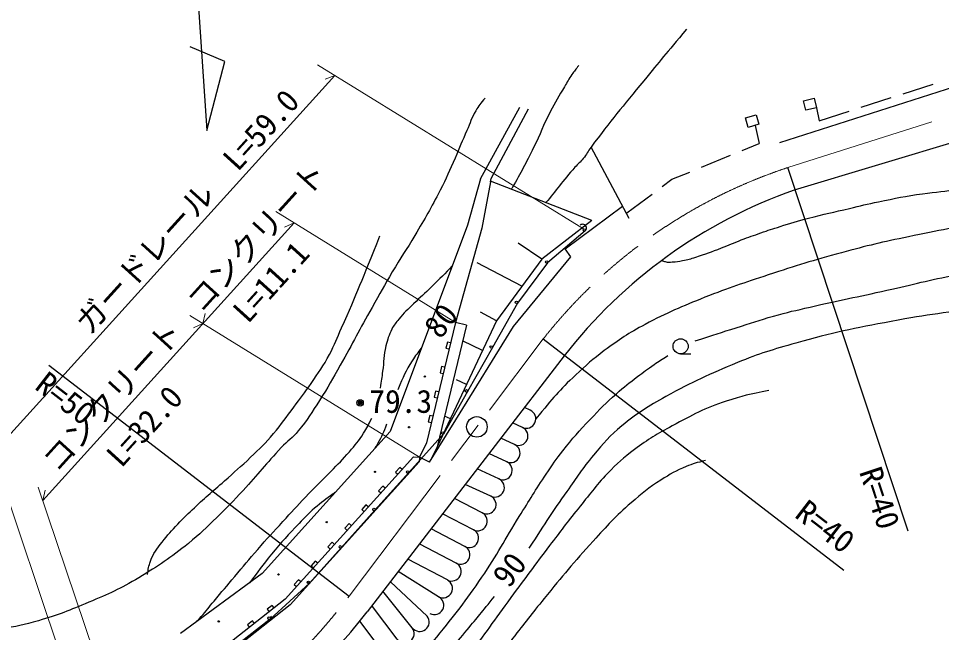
# Model space of a CAD drawing. Units: millimetres, scale not verified. Extents: x 40000 to 680000, y 20000 to 380000.
# Drawn here: x 315665 to 388978, y 271750 to 320484 of the extents above; entities that cross this region are included whole.
import ezdxf
from ezdxf.enums import TextEntityAlignment as Align

# ---------------------------------------------------------------- set-up
doc = ezdxf.new("R2010")
doc.units = ezdxf.units.MM
doc.header["$LTSCALE"] = 1000
doc.header["$PDMODE"] = 32
doc.header["$PDSIZE"] = 500
doc.linetypes.add('CHAIN', pattern=[18.5, 12, -1.5, 3.5, -1.5])
for name, color, linetype, lineweight in [('M-BGD', 7, 'Continuous', 25), ('M-BMK', 2, 'CHAIN', 13), ('M-BMK-SRVR', 3, 'Continuous', 25), ('M-STR-HTXT', 7, 'Continuous', 13), ('M-TTL-BAND', 7, 'Continuous', 25)]:
    doc.layers.add(name, color=color, linetype=linetype, lineweight=lineweight)
doc.styles.add('ＭＳ ゴシック', font='')
doc.styles.get('ＭＳ ゴシック').set_extended_font_data('MS Gothic')

msp = doc.modelspace()

# ---------------------------------------------------------------- linework, layer by layer
at = {"layer": 'M-BGD'}
for p, q in [((393315, 316111), (376098, 310609)), ((385934, 314506), (388314, 315270)), ((382601, 313437), (384981, 314201)), ((379047, 313390), (379269, 312367)), ((379269, 312367), (381649, 313131)), ((374171, 312000), (374495, 310550)), ((394554, 312056), (377281, 306863)), ((364156, 304599), (361141, 310269)), ((373151, 310001), (374495, 310550)), ((369911, 308678), (372225, 309623)), ((386330, 279804), (376764, 308651)), ((367568, 307720), (368985, 308299)), ((366789, 307143), (367568, 307720)), ((363978, 305059), (365986, 306548)), ((357344, 295050), (381205, 276707)), ((359005, 293703), (343369, 273404)), ((368255, 293866), (369055, 293866)), ((318080, 292958), (341922, 274630)), ((356315, 289393), (355849, 289606)), ((350046, 288872), (350046, 288872)), ((355691, 288029), (354910, 288386)), ((355067, 286665), (353970, 287167)), ((354443, 285301), (353031, 285947)), ((353818, 283937), (352100, 284739)), ((353194, 282573), (351151, 283507)), ((352501, 281242), (350291, 282391)), ((351809, 279912), (349354, 281174)), ((351116, 278581), (348432, 279978)), ((350423, 277251), (347541, 278752)), ((349731, 275920), (346577, 277569)), ((349038, 274590), (345826, 276595)), ((348135, 273038), (345201, 275782)), ((346942, 272128), (344614, 275020)), ((345749, 271218), (343778, 273802)), ((344557, 270308), (342771, 272649))]:
    msp.add_line(p, q, dxfattribs=at)
for points in [[(378872, 314153), (379047, 313390), (378202, 313196), (378027, 313959)], [(374244, 312838), (374463, 312086), (373631, 311843), (373412, 312595)]]:
    msp.add_lwpolyline(points, close=True, dxfattribs=at)
for centre, radius in [((368255, 294466), 600), ((342800, 289975), 150), ((342800, 289975), 120), ((342800, 289975), 90), ((342800, 289975), 60), ((342800, 289975), 30), ((342800, 289975), 20)]:
    msp.add_circle(centre, radius, dxfattribs=at)
for centre, radius, start, end in [((390499, 269236), 39881, 109.35638, 142.15759), ((356003, 288711), 750, 245.40724, 65.40724), ((355379, 287347), 750, 245.40724, 65.40724), ((354755, 285983), 750, 245.40724, 65.40724), ((354130, 284619), 750, 245.40724, 65.40724), ((353506, 283255), 750, 245.40724, 65.40724), ((352848, 281908), 750, 242.49818, 62.49818), ((352155, 280577), 750, 242.49818, 62.49818), ((351462, 279247), 750, 242.49818, 62.49818), ((350770, 277916), 750, 242.49818, 62.49818), ((350077, 276586), 750, 242.49818, 62.49818), ((349384, 275255), 750, 242.49818, 62.49818), ((348692, 273925), 750, 242.49818, 62.49818), ((302476, 305187), 51792, 285.53754, 322.14523), ((347538, 272583), 750, 217.33952, 37.33952), ((346346, 271673), 750, 217.33952, 37.33952)]:
    msp.add_arc(centre, radius, start, end, dxfattribs=at)
for points, knots in [([(368726, 319635), (367067, 317666), (366641, 317153), (365328, 315543), (363666, 313504), (362702, 312386), (361141, 310269), (360888, 309925), (360791, 309699), (360522, 309366), (360287, 309076), (360111, 308952), (359865, 308672), (358909, 307586), (358307, 306784), (357559, 305871)], [0, 0, 0, 0, 1, 1, 1, 2, 2, 2, 3, 3, 3, 4, 4, 4, 5, 5, 5, 5]), ([(360169, 316758), (359901, 316429), (359826, 316331), (359624, 316044), (359367, 315678), (359253, 315453), (359024, 315068), (358567, 314300), (358313, 313869), (357897, 313078), (357330, 311997), (357132, 311333), (356583, 310243), (355947, 308980), (355598, 308266), (354875, 307052), (354852, 307014), (354830, 306977), (354809, 306941)], [0, 0, 0, 0, 1, 1, 1, 2, 2, 2, 3, 3, 3, 4, 4, 4, 5, 5, 5, 6, 6, 6, 6]), ([(352724, 314170), (352359, 313726), (352247, 313572), (351991, 313156), (351641, 312586), (351550, 312209), (351278, 311598), (350899, 310745), (350721, 310252), (350339, 309401), (349889, 308398), (349656, 307827), (349157, 306848), (348430, 305422), (347967, 304652), (347157, 303272), (346482, 302121), (346036, 301518), (345355, 300371), (344709, 299282), (344368, 298660), (343750, 297555), (342750, 295768), (342226, 294746), (341215, 292965), (340593, 291867), (340274, 291233), (339582, 290177), (338950, 289212), (338623, 288648), (337893, 287755), (337424, 287184), (337047, 286970), (336541, 286432), (335320, 285131), (334710, 284335), (333500, 283024), (332708, 282167), (332254, 281696), (331416, 280884), (330560, 280056), (330094, 279572), (329163, 278828), (327699, 277659), (326828, 277059), (325221, 276097), (323739, 275210), (322843, 274821), (321250, 274154), (319716, 273512), (318851, 273145), (317251, 272690), (316114, 272366), (315465, 272209), (314294, 272042), (313366, 271910), (312839, 271860), (311901, 271845), (310987, 271830), (310472, 271860), (309563, 271957), (308458, 272076), (307836, 272154), (306747, 272380), (304660, 272813), (303487, 273065), (301453, 273703), (298634, 274588), (297103, 275233), (294357, 276322), (292210, 277174), (291060, 277777), (288950, 278716), (285437, 280280), (283506, 281240), (279967, 282743), (277021, 283994), (275334, 284608), (272392, 285869), (266502, 288393), (263290, 290006), (257467, 292683), (255111, 293767), (253638, 294093), (251441, 295471), (250675, 295952), (250255, 296247), (249582, 296851), (248963, 297407), (248587, 297698), (248062, 298344), (247734, 298746), (247624, 299025), (247358, 299470), (247001, 300066), (246793, 300397), (246485, 301019), (246187, 301619), (246114, 301999), (245809, 302596), (245561, 303079), (245397, 303339), (245077, 303778), (244824, 304125), (244652, 304297), (244344, 304595), (244104, 304827), (244014, 304906), (243701, 305160)], [0, 0, 0, 0, 1, 1, 1, 2, 2, 2, 3, 3, 3, 4, 4, 4, 5, 5, 5, 6, 6, 6, 7, 7, 7, 8, 8, 8, 9, 9, 9, 10, 10, 10, 11, 11, 11, 12, 12, 12, 13, 13, 13, 14, 14, 14, 15, 15, 15, 16, 16, 16, 17, 17, 17, 18, 18, 18, 19, 19, 19, 20, 20, 20, 21, 21, 21, 22, 22, 22, 23, 23, 23, 24, 24, 24, 25, 25, 25, 26, 26, 26, 27, 27, 27, 28, 28, 28, 29, 29, 29, 30, 30, 30, 31, 31, 31, 32, 32, 32, 33, 33, 33, 34, 34, 34, 35, 35, 35, 36, 36, 36, 36]), ([(366775, 301294), (366885, 301235), (366931, 301219), (367036, 301187), (367242, 301125), (367371, 301156), (367587, 301159), (367913, 301164), (368094, 301208), (368415, 301265), (368830, 301338), (369054, 301418), (369456, 301543), (370263, 301794), (370706, 301966), (371496, 302269), (372116, 302507), (372451, 302671), (373073, 302907), (373680, 303138), (374023, 303258), (374637, 303470), (375226, 303675), (375557, 303786), (376151, 303971), (377027, 304243), (377518, 304399), (378404, 304634), (379672, 304971), (380394, 305111), (381671, 305410), (382564, 305620), (383062, 305752), (383961, 305936), (385329, 306216), (386094, 306392), (387478, 306574), (389585, 306852), (390775, 306944), (392897, 307062), (394787, 307168), (395852, 307067), (397741, 307175), (398883, 307240), (399522, 307307), (400657, 307450), (401773, 307591), (402386, 307753), (403498, 307926), (404635, 308103), (405273, 308200), (406414, 308352), (407839, 308541), (408636, 308676), (410069, 308790), (411502, 308903), (412311, 308882), (413748, 308865), (415917, 308838), (417130, 308737), (419293, 308589), (421042, 308470), (422022, 308374), (423761, 308151), (426297, 307826), (427699, 307511), (430219, 307075), (432406, 306696), (433620, 306414), (435813, 306074), (436940, 305899), (437576, 305831), (438705, 305673), (441973, 305216), (442999, 305058), (447065, 304459)], [0, 0, 0, 0, 1, 1, 1, 2, 2, 2, 3, 3, 3, 4, 4, 4, 5, 5, 5, 6, 6, 6, 7, 7, 7, 8, 8, 8, 9, 9, 9, 10, 10, 10, 11, 11, 11, 12, 12, 12, 13, 13, 13, 14, 14, 14, 15, 15, 15, 16, 16, 16, 17, 17, 17, 18, 18, 18, 19, 19, 19, 20, 20, 20, 21, 21, 21, 22, 22, 22, 23, 23, 23, 24, 24, 24, 25, 25, 25, 25]), ([(457134, 299198), (456104, 299521), (455823, 299603), (454975, 299836), (453826, 300151), (453180, 300328), (452009, 300549), (450490, 300837), (449622, 300900), (448086, 301075), (446754, 301227), (446001, 301247), (444669, 301394), (443669, 301505), (443114, 301607), (442116, 301732), (440335, 301955), (439331, 302030), (437554, 302277), (436022, 302489), (435162, 302612), (433649, 302934), (431820, 303322), (430831, 303689), (429030, 304191), (427694, 304565), (426953, 304804), (425614, 305168), (424496, 305471), (423879, 305682), (422741, 305900), (421659, 306107), (421042, 306168), (419944, 306257), (418679, 306359), (417965, 306368), (416696, 306350), (415110, 306328), (414221, 306269), (412641, 306125), (411368, 306009), (410658, 305903), (409393, 305712), (408392, 305561), (407839, 305430), (406840, 305262), (405779, 305083), (405182, 304997), (404118, 304830), (403128, 304674), (402578, 304558), (401584, 304436), (400714, 304328), (400224, 304288), (399350, 304229), (398434, 304167), (397920, 304132), (397003, 304116), (395298, 304087), (394339, 304256), (392638, 304145), (390161, 303982), (388792, 303653), (386358, 303159), (384264, 302734), (383098, 302454), (381036, 301892), (378745, 301267), (377472, 300878), (375216, 300136), (373237, 299486), (372125, 299121), (370188, 298354), (368292, 297603), (367230, 297163), (365432, 296201), (364106, 295492), (363397, 295021), (362190, 294123), (361258, 293430), (360777, 292986), (359925, 292196), (358576, 290946), (358173, 290407), (356753, 288717)], [0, 0, 0, 0, 1, 1, 1, 2, 2, 2, 3, 3, 3, 4, 4, 4, 5, 5, 5, 6, 6, 6, 7, 7, 7, 8, 8, 8, 9, 9, 9, 10, 10, 10, 11, 11, 11, 12, 12, 12, 13, 13, 13, 14, 14, 14, 15, 15, 15, 16, 16, 16, 17, 17, 17, 18, 18, 18, 19, 19, 19, 20, 20, 20, 21, 21, 21, 22, 22, 22, 23, 23, 23, 24, 24, 24, 25, 25, 25, 26, 26, 26, 27, 27, 27, 28, 28, 28, 28]), ([(325921, 276345), (325970, 276822), (326013, 277005), (326147, 277408), (326364, 278067), (326659, 278366), (327073, 278923), (327517, 279521), (327819, 279815), (328324, 280362), (328749, 280822), (329009, 281058), (329463, 281488), (330436, 282410), (331020, 282883), (332016, 283779), (332831, 284511), (333310, 284897), (334100, 285656), (334837, 286364), (335257, 286758), (335921, 287534), (336595, 288320), (336916, 288807), (337536, 289636), (338080, 290363), (338398, 290761), (338906, 291513), (339505, 292398), (339882, 292873), (340371, 293823), (340784, 294625), (340959, 295102), (341328, 295925), (342594, 298749), (342943, 299694), (344379, 303238)], [0, 0, 0, 0, 1, 1, 1, 2, 2, 2, 3, 3, 3, 4, 4, 4, 5, 5, 5, 6, 6, 6, 7, 7, 7, 8, 8, 8, 9, 9, 9, 10, 10, 10, 11, 11, 11, 12, 12, 12, 12]), ([(369409, 294893), (370996, 295409), (371398, 295540), (372676, 295944), (373825, 296308), (374463, 296535), (375623, 296864), (376749, 297183), (377393, 297313), (378533, 297578), (380909, 298130), (382253, 298379), (384634, 298910), (386777, 299388), (387966, 299707), (390116, 300150), (392536, 300647), (393906, 300852), (396349, 301220), (397248, 301355), (397755, 301398), (398658, 301501), (399962, 301649), (400695, 301703), (402000, 301839), (403328, 301978), (404074, 302041), (405398, 302215), (407756, 302525), (409060, 302834), (411424, 303097), (412592, 303227), (413252, 303281), (414428, 303285), (415656, 303288), (416347, 303231), (417563, 303059), (419062, 302847), (419891, 302627), (421336, 302177), (422189, 301912), (422489, 301815), (423495, 301426)], [0, 0, 0, 0, 1, 1, 1, 2, 2, 2, 3, 3, 3, 4, 4, 4, 5, 5, 5, 6, 6, 6, 7, 7, 7, 8, 8, 8, 9, 9, 9, 10, 10, 10, 11, 11, 11, 12, 12, 12, 13, 13, 13, 14, 14, 14, 14]), ([(350095, 300821), (349567, 300262), (349128, 299831), (348473, 299186), (347926, 298647), (347595, 298370), (347046, 297834), (346579, 297377), (346296, 297138), (345882, 296632), (345639, 296335), (345493, 296168), (345319, 295825), (345070, 295333), (344977, 295029), (344850, 294492), (344667, 293722), (344694, 293268), (344587, 292483), (344515, 291955), (344492, 291789), (344399, 291132)], [0, 0, 0, 0, 1, 1, 1, 2, 2, 2, 3, 3, 3, 4, 4, 4, 5, 5, 5, 6, 6, 6, 7, 7, 7, 7]), ([(392903, 297566), (389130, 297129), (388060, 297008), (384990, 296439), (382007, 295886), (380335, 295547), (377415, 294721), (375574, 294201), (374533, 293914), (372769, 293173), (370501, 292220), (369223, 291678), (367080, 290469), (365656, 289665), (364855, 289194), (363589, 288160), (362606, 287358), (362156, 286790), (361336, 285823), (360435, 284761), (360031, 284085), (359224, 282950), (357996, 281226), (357628, 280631), (356211, 278445)], [0, 0, 0, 0, 1, 1, 1, 2, 2, 2, 3, 3, 3, 4, 4, 4, 5, 5, 5, 6, 6, 6, 7, 7, 7, 8, 8, 8, 8]), ([(347652, 294311), (347377, 293972), (347214, 293740), (346934, 293309), (346387, 292472), (346254, 292104), (345788, 291019)], [0, 0, 0, 0, 1, 1, 1, 2, 2, 2, 2]), ([(331599, 258641), (333321, 259350), (333815, 259550), (335185, 260237), (336482, 260888), (337191, 261289), (338433, 262039), (339790, 262860), (340570, 263305), (341812, 264292), (343599, 265713), (344530, 266606), (346111, 268253), (347245, 269434), (347859, 270118), (348890, 271389), (350354, 273194), (351165, 274218), (352475, 276138), (353723, 277965), (354266, 279089), (355442, 280963), (356269, 282281), (356715, 283031), (357582, 284323), (358077, 285062), (358352, 285479), (358896, 286182), (359684, 287201), (360189, 287724), (361074, 288660), (361857, 289489), (362302, 289952), (363158, 290706), (363787, 291261), (364161, 291550), (364828, 292058), (365334, 292443), (365617, 292659), (366143, 293016), (366568, 293304), (366714, 293397), (367250, 293729)], [0, 0, 0, 0, 1, 1, 1, 2, 2, 2, 3, 3, 3, 4, 4, 4, 5, 5, 5, 6, 6, 6, 7, 7, 7, 8, 8, 8, 9, 9, 9, 10, 10, 10, 11, 11, 11, 12, 12, 12, 13, 13, 13, 14, 14, 14, 14]), ([(375274, 290951), (373688, 290655), (373177, 290530), (371876, 290107), (370129, 289538), (369213, 289027), (367596, 288154), (366378, 287497), (365701, 287104), (364592, 286277), (363697, 285609), (363225, 285186), (362452, 284381), (361460, 283348), (361005, 282678), (360105, 281565), (359201, 280447), (358722, 279799), (357852, 278655), (356634, 277053), (355967, 276144), (354773, 274525), (353434, 272707), (352722, 271662), (351375, 269850), (350028, 268036), (349333, 266969), (347865, 265250), (347029, 264273), (346513, 263765), (345593, 262866), (344699, 261992), (344379, 261712), (343228, 260707)], [0, 0, 0, 0, 1, 1, 1, 2, 2, 2, 3, 3, 3, 4, 4, 4, 5, 5, 5, 6, 6, 6, 7, 7, 7, 8, 8, 8, 9, 9, 9, 10, 10, 10, 11, 11, 11, 11]), ([(329809, 272603), (329924, 272725), (330044, 272857), (330184, 273013), (330600, 273475), (330800, 273762), (331198, 274239), (331836, 275004), (332195, 275431), (332838, 276192), (333549, 277034), (333938, 277515), (334665, 278344), (335433, 279222), (335880, 279699), (336667, 280560), (337362, 281319), (337747, 281748), (338457, 282493), (339233, 283308), (339703, 283730), (340485, 284540), (341065, 285141), (341402, 285467), (341949, 286098), (342421, 286643), (342692, 286951), (343075, 287562), (343359, 288015), (343455, 288191), (343732, 288764)], [0, 0, 0, 0, 1, 1, 1, 2, 2, 2, 3, 3, 3, 4, 4, 4, 5, 5, 5, 6, 6, 6, 7, 7, 7, 8, 8, 8, 9, 9, 9, 10, 10, 10, 10]), ([(344906, 288297), (344624, 287577), (344533, 287345), (344211, 286776), (344129, 286631), (344053, 286503), (343978, 286386)], [0, 0, 0, 0, 1, 1, 1, 2, 2, 2, 2]), ([(370234, 285400), (369510, 285224), (369276, 285151), (368686, 284922), (367860, 284600), (367439, 284318), (366686, 283852), (365699, 283240), (365203, 282805), (364321, 282049), (363050, 280962), (362439, 280240), (361308, 279008), (359724, 277284), (358900, 276261), (357422, 274446), (356422, 273220), (355866, 272528), (354915, 271264), (353864, 269866), (353338, 269036), (352296, 267631), (351039, 265937), (350298, 265016), (349002, 263351), (348325, 262482), (347961, 261982), (347253, 261139), (346309, 260015), (345751, 259408), (344712, 258373), (343769, 257433), (343204, 256939), (342155, 256119), (340844, 255095), (340130, 254465), (338663, 253679), (336717, 252635), (335519, 252239), (333407, 251595), (331640, 251056), (330603, 250922), (328788, 250581), (327474, 250334), (326731, 250235), (325409, 250037), (324164, 249850), (323457, 249809), (322218, 249586), (320945, 249358), (320235, 249198), (318989, 248854), (317090, 248331), (316044, 247976), (314183, 247333), (312897, 246890), (312203, 246570), (310916, 246132), (309587, 245680), (308831, 245461), (307480, 245081), (306196, 244719), (305482, 244488), (304176, 244217), (303283, 244031), (302769, 244001), (301867, 243860), (300892, 243708), (300331, 243694), (299370, 243466), (297888, 243114), (297085, 242797), (295672, 242227), (293993, 241549), (293109, 241039), (291485, 240237), (290448, 239724), (290115, 239559), (288838, 238904)], [0, 0, 0, 0, 1, 1, 1, 2, 2, 2, 3, 3, 3, 4, 4, 4, 5, 5, 5, 6, 6, 6, 7, 7, 7, 8, 8, 8, 9, 9, 9, 10, 10, 10, 11, 11, 11, 12, 12, 12, 13, 13, 13, 14, 14, 14, 15, 15, 15, 16, 16, 16, 17, 17, 17, 18, 18, 18, 19, 19, 19, 20, 20, 20, 21, 21, 21, 22, 22, 22, 23, 23, 23, 24, 24, 24, 25, 25, 25, 26, 26, 26, 26]), ([(340830, 282892), (340777, 282850), (340721, 282806), (340663, 282759), (340095, 282298), (339725, 282102), (339180, 281614), (338682, 281167), (338421, 280896), (337960, 280412), (337075, 279484), (336578, 278962), (335763, 277972), (335045, 277099), (334681, 276531), (334019, 275704)], [0, 0, 0, 0, 1, 1, 1, 2, 2, 2, 3, 3, 3, 4, 4, 4, 5, 5, 5, 5]), ([(317771, 251398), (319291, 251791), (319689, 251893), (320925, 252184), (322255, 252497), (323009, 252630), (324341, 252935), (325361, 253168), (325935, 253288), (326947, 253551), (328271, 253896), (329034, 254026), (330326, 254480), (331056, 254737), (331456, 254911), (332156, 255241), (332922, 255601), (333344, 255821), (334071, 256255), (335358, 257021), (336026, 257535), (337253, 258395), (338527, 259287), (339244, 259788), (340435, 260788), (342330, 262380), (343325, 263354), (345082, 265097), (346534, 266538), (347313, 267381), (348686, 268898), (349744, 270067), (350296, 270757), (351305, 271968), (352161, 272995), (352431, 273326), (353473, 274615)], [0, 0, 0, 0, 1, 1, 1, 2, 2, 2, 3, 3, 3, 4, 4, 4, 5, 5, 5, 6, 6, 6, 7, 7, 7, 8, 8, 8, 9, 9, 9, 10, 10, 10, 11, 11, 11, 12, 12, 12, 12])]:
    msp.add_open_spline(points, degree=3, knots=knots, dxfattribs=at)
for points in [[(351854, 292705), (351854, 292705), (351854, 292705), (351853, 292704)], [(349763, 289997), (349755, 289987), (349747, 289977), (349739, 289967)]]:
    msp.add_open_spline(points, degree=3, dxfattribs=at)
msp.add_point((342800, 289975), dxfattribs=at)
at = {"layer": 'M-BMK'}
for p, q in [((376764, 308651), (393903, 314103)), ((341922, 274630), (357344, 295050))]:
    msp.add_line(p, q, dxfattribs=at)
for centre, radius, start, end in [((389689, 269532), 41199, 108.28313, 141.72879), ((303363, 303951), 48441, 284.71237, 322.75045)]:
    msp.add_arc(centre, radius, start, end, dxfattribs=at)
at = {"layer": 'M-BMK-SRVR'}
for p, q in [((328429, 344538), (330619, 311581)), ((332065, 317060), (329300, 318226)), ((330619, 311581), (332065, 317060))]:
    msp.add_line(p, q, dxfattribs=at)
msp.add_circle((352073, 288071), 817, dxfattribs=at)
at = {"layer": 'M-STR-HTXT'}
for p, q in [((360543, 303779), (339412, 316813)), ((340800, 315956), (313622, 285963)), ((340023, 315674), (340800, 315956)), ((350363, 296365), (336104, 305160)), ((337558, 304264), (317595, 282233)), ((336800, 303934), (337558, 304264)), ((330314, 296269), (330487, 297077)), ((347505, 285666), (329288, 296902)), ((329563, 295923), (330314, 296269)), ((321738, 261849), (312950, 287959)), ((323709, 264064), (317241, 283284)), ((317595, 282233), (317780, 283038))]:
    msp.add_line(p, q, dxfattribs=at)
at = {"layer": 'M-TTL-BAND'}
for p, q in [((352371, 307744), (355484, 313436)), ((353212, 307775), (356161, 313311)), ((352371, 307744), (351316, 304075)), ((353149, 307507), (352459, 303843)), ((353149, 307507), (353212, 307775)), ((361195, 304458), (353166, 307579)), ((352851, 305921), (352851, 305921)), ((352758, 305430), (352758, 305430)), ((359073, 302196), (363633, 305582)), ((361195, 304458), (357235, 301382)), ((351316, 304075), (345177, 287715)), ((352459, 303843), (350363, 296365)), ((360674, 303627), (357693, 301096)), ((357235, 301382), (355346, 302643)), ((359548, 301563), (359073, 302196)), ((357235, 301382), (353633, 296478)), ((354994, 296038), (359548, 301563)), ((355653, 299228), (352104, 301096)), ((357693, 301096), (355298, 297897)), ((355298, 297897), (353304, 294365)), ((353633, 296479), (352370, 297174)), ((350363, 296365), (348071, 286799)), ((353633, 296478), (348922, 286489)), ((351238, 296156), (350363, 296365)), ((350752, 296272), (350748, 296257)), ((351238, 296156), (348922, 286489)), ((350407, 288635), (354994, 296038)), ((349731, 294801), (349614, 294315)), ((349974, 294743), (349731, 294801)), ((352529, 294137), (350935, 294889)), ((349614, 294315), (349857, 294257)), ((353304, 294365), (351335, 290876)), ((349265, 292856), (349148, 292370)), ((349508, 292798), (349265, 292856)), ((349148, 292370), (349391, 292312)), ((351249, 291424), (350452, 291800)), ((348799, 290911), (348683, 290425)), ((348683, 290425), (348926, 290367)), ((349042, 290853), (348799, 290911)), ((351335, 290876), (349448, 287534)), ((348333, 288966), (348217, 288480)), ((348576, 288908), (348333, 288966)), ((349970, 288710), (349507, 288929)), ((348217, 288480), (348460, 288422)), ((348310, 285263), (350407, 288635)), ((345177, 287715), (335010, 276434)), ((349452, 287541), (346660, 284437)), ((348071, 286799), (347505, 285666)), ((348922, 286489), (348310, 285263)), ((347046, 285698), (336836, 274385)), ((347491, 285297), (337247, 273945)), ((347046, 285698), (347505, 285666)), ((347505, 285666), (347491, 285297)), ((348310, 285263), (347505, 285666)), ((345943, 284849), (345608, 284478)), ((345608, 284478), (345794, 284310)), ((346129, 284682), (345943, 284849)), ((346660, 284437), (343979, 281457)), ((344603, 283364), (344268, 282993)), ((344268, 282993), (344454, 282826)), ((344789, 283197), (344603, 283364)), ((343263, 281880), (342928, 281508)), ((343449, 281712), (343263, 281880)), ((343979, 281457), (341302, 278484)), ((342928, 281508), (343114, 281341)), ((341923, 280395), (341588, 280024)), ((342109, 280227), (341923, 280395)), ((341588, 280024), (341774, 279856)), ((340583, 278910), (340248, 278539)), ((340769, 278742), (340583, 278910)), ((341302, 278484), (338769, 275670)), ((340248, 278539), (340434, 278371)), ((339243, 277425), (338908, 277054)), ((339429, 277258), (339243, 277425)), ((335010, 276434), (328542, 271669)), ((338908, 277054), (339094, 276886)), ((338769, 275670), (335651, 272819)), ((337903, 275940), (337568, 275569)), ((338089, 275773), (337903, 275940)), ((338689, 275731), (338606, 275653)), ((337568, 275569), (337754, 275402)), ((336836, 274385), (323711, 264063)), ((337247, 273945), (324082, 263591)), ((335818, 273902), (335425, 273593)), ((335425, 273593), (335580, 273397)), ((335973, 273706), (335818, 273902)), ((335651, 272819), (332512, 270337)), ((335770, 273040), (335657, 272951)), ((334246, 272666), (333853, 272357)), ((333853, 272357), (334007, 272160)), ((334400, 272469), (334246, 272666))]:
    msp.add_line(p, q, dxfattribs=at)
for centre, radius in [((360606, 303701), 100), ((357618, 301161), 100), ((355217, 297955), 100), ((349260, 296102), 50), ((353214, 294408), 100), ((347941, 292061), 50), ((351247, 290925), 100), ((346691, 288039), 50), ((349363, 287587), 100), ((343983, 284501), 50), ((346575, 284490), 100), ((343899, 281517), 100), ((340151, 280506), 50), ((341223, 278544), 100), ((336322, 276364), 50), ((338689, 275731), 100), ((335579, 272889), 100), ((331571, 272632), 50)]:
    msp.add_circle(centre, radius, dxfattribs=at)
msp.add_arc((360473, 303850), 300, 310.34466, 130.34466, dxfattribs=at)

# ---------------------------------------------------------------- texts
at = {"layer": 'M-BGD', "style": 'ＭＳ ゴシック'}
for s, rotation, p in [('80', 52.804, (349620, 294624)), ('R=50', 322.449, (316524, 290700)), ('R=40', 288.346, (381901, 284336)), ('R=40', 322.449, (376880, 280529)), ('90', 52.804, (355072, 274872))]:
    msp.add_text(s, height=1833, rotation=rotation, dxfattribs=at).set_placement(p, align=Align.BOTTOM_LEFT)
msp.add_text('79.3', height=1833, dxfattribs=at).set_placement((343532, 288633), align=Align.BOTTOM_LEFT)
at = {"layer": 'M-STR-HTXT', "style": 'ＭＳ ゴシック'}
for s, p in [('ガードレール\u3000L=59.0', (321741, 294923)), ('コンクリート', (330614, 296601)), ('L=11.1', (334297, 295825)), ('コンクリート', (319162, 283962)), ('L=32.0', (324245, 284376))]:
    msp.add_text(s, height=1833, rotation=47.819, dxfattribs=at).set_placement(p, align=Align.BOTTOM_LEFT)

doc.saveas('drawing.dxf')
